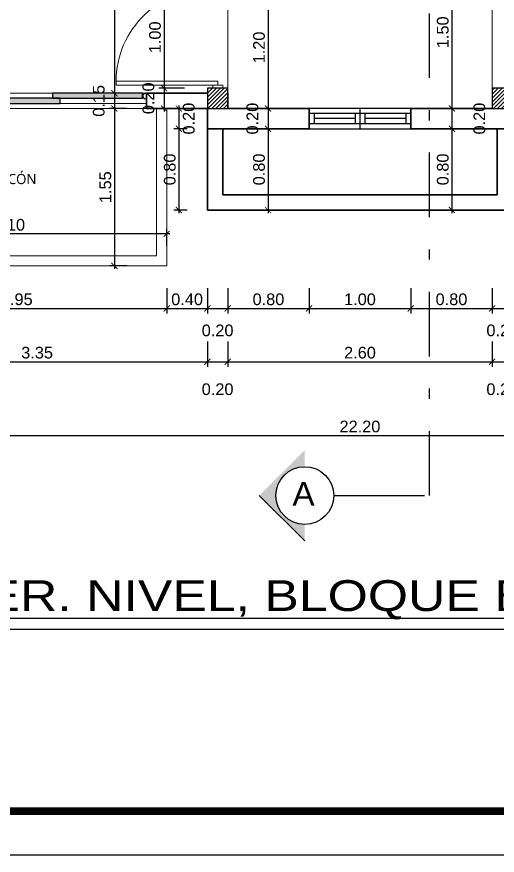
# Model space of a CAD drawing. Header units: feet. Extents: x -417 to 46, y -646 to -218.
# Drawn here: x -100.67 to -95.95, y -523.59 to -515.33 of the extents above; entities that cross this region are included whole.
import ezdxf

# ---------------------------------------------------------------- set-up
doc = ezdxf.new("R2010")
doc.units = ezdxf.units.FT
doc.header["$MEASUREMENT"] = 0
doc.linetypes.add('DASHDOT', pattern=[25.4, 12.7, -6.35, 0, -6.35])
for name, color, linetype, lineweight in [('A-WALL', 4, 'Continuous', 25), ('DIM-COTAS', 1, 'Continuous', 5), ('MB', 2, 'Continuous', 20), ('P-SANR-FIXT', 2, 'Continuous', 9), ('Piso', 8, 'Continuous', 9), ('puertas', 8, 'Continuous', 9), ('TXT', 2, 'Continuous', 9)]:
    doc.layers.add(name, color=color, linetype=linetype, lineweight=lineweight)
for name, color, linetype in [('AGUASNEGRAS', 4, 'Continuous'), ('columna', 9, 'Continuous'), ('DIM', 10, 'Continuous'), ('GRDUTIY', 5, 'Continuous'), ('MARCO', 7, 'Continuous'), ('PERT-VENT', 2, 'Continuous'), ('textos', 7, 'Continuous'), ('TEXXT', 8, 'Continuous')]:
    doc.layers.add(name, color=color, linetype=linetype)
doc.styles.add('ads', font='trebuc.ttf', dxfattribs={"height": 0.14})
doc.styles.add('DAMIAN', font='arial.ttf', dxfattribs={"height": 0.12})
doc.styles.get("Standard").update_dxf_attribs({"font": 'arial.ttf', "height": 0.115})
doc.dimstyles.new('KEILY', dxfattribs={"dimtxt": 0.115, "dimasz": 0.06, "dimexe": 0.05, "dimexo": 0.2, "dimgap": 0.03, "dimtad": 1, "dimzin": 1, "dimdsep": 46, "dimtxsty": 'Standard', "dimblk": 'ARCHTICK', "dimcen": 2.5, "dimdle": 0.03, "dimclrd": 256, "dimclre": 256, "dimclrt": 7, "dimadec": 0, "dimazin": 0, "dimtfac": 1, "dimtmove": 2, "dimatfit": 3, "dimfxl": 0.2, "dimfxlon": 1, "dimtolj": 1, "dimtzin": 1, "dimarcsym": 0})

# ---------------------------------------------------------------- blocks, each defined once
blk = doc.blocks.new('A$C4D292AF4')
at = {"layer": 'puertas'}
for points in [[(0.02999999999997272, 0.04999999999999716), (0.06999999999999318, 0.04999999999999716), (0.06999999999999318, 1.049999999999997), (0.02999999999997272, 1.049999999999997)], [(0, 0), (0.02999999999997272, 0), (0.02999999999997272, 0.1000000000000014), (0, 0.1000000000000014)], [(0.9700000000000273, 0), (1, 0), (1, 0.1000000000000014), (0.9700000000000273, 0.1000000000000014)]]:
    blk.add_lwpolyline(points, close=True, dxfattribs=at)
blk.add_arc((0.06772249555149301, 0.1465265747330164), 0.9034762958651779, 357.0481173132512, 89.85556728879193, dxfattribs=at)
blk = doc.blocks.new('A$C7C1C6447')
for points in [[(0.7854889075974825, 0.05000025044040513), (1.65009831578115, 0.05000025044029144), (1.650098315781179, 0.1000002504403028), (0.7854889075974825, 0.1000002504403597)], [(1.575098315781077, 0.1000002504403597), (2.462499914145525, 0.1000002504401891), (2.462499914145525, 0.1500002504402005), (1.57509831578119, 0.1500002504403142)], [(0.037500504819036, 2.504401095393405e-07), (0.8604889075975564, 2.504405074432725e-07), (0.8604889075975279, 0.05000025044046197), (0.037500504819036, 0.05000025044017775)]]:
    blk.add_hatch(color=256).paths.add_polyline_path(points)
at = {"layer": 'PERT-VENT', "extrusion": (-6.288880677460709e-16, -1.940366471243193e-15, -1)}
for points in [[(-0.7854889075974825, 0.05000025044040513), (-1.65009831578115, 0.05000025044029144), (-1.650098315781179, 0.1000002504403028), (-0.7854889075974825, 0.1000002504403597)], [(-1.575098315781077, 0.1000002504403597), (-2.462499914145525, 0.1000002504401891), (-2.462499914145525, 0.1500002504402005), (-1.57509831578119, 0.1500002504403142)], [(-0.037500504819036, 2.504401095393405e-07), (-0.8604889075975848, 2.504403937564348e-07), (-0.8604889075975564, 0.05000025044034828), (-0.037500504819036, 0.05000025044017775)]]:
    blk.add_lwpolyline(points, close=True, dxfattribs=at)
at = {"layer": 'Piso'}
for p, q in [((5.048189564149652e-07, 0.1500002504409963), (2.499999914145548, 0.1500002504402005)), ((5.048190132583841e-07, 2.504401095393405e-07), (2.499999914145604, 2.504409621906234e-07))]:
    blk.add_line(p, q, dxfattribs=at)
at = {"layer": 'Piso', "extrusion": (-6.288880677460709e-16, -1.940366471243193e-15, -1)}
for p, q in [((0.8229889075975052, 0.1000002504403597), (5.048190416800935e-07, 0.1000002504401891)), ((1.65009831578115, 0.05000025044029144), (2.499999914145576, 0.05000025044029144))]:
    blk.add_line(p, q, dxfattribs=at)
blk = doc.blocks.new('A$C74E0362C')
at = {"layer": 'PERT-VENT', "extrusion": (-2.367830459082805e-12, 8.947716500357897e-16, -1)}
for p, q in [((0.9999993595021692, 0.1999998435654788), (-6.404979728813487e-07, 0.1999998435653083)), ((0.4999993595021124, 0.1999998435653936), (0.4999993595023113, -1.564344245252869e-07)), ((0.9999993595022261, 0.1499998435654391), (-6.40497859194511e-07, 0.1499998435654106)), ((0.05383028571870341, 0.04999984356535947), (0.05383028571864656, 0.1499998435653822)), ((0.4533326928356587, 0.0999998435657119), (0.05383028571870341, 0.09999984356539926)), ((0.4533326928355734, 0.1499998435656096), (0.453332692835545, 0.04999984356550158)), ((0.5466660261688503, 0.149999843565638), (0.5466660261689356, 0.04999984356544473)), ((0.9533326928354313, 0.09999984356554137), (0.5466660261688787, 0.09999984356556979)), ((0.9533326928354882, 0.04999984356547316), (0.9533326928354313, 0.1499998435654675)), ((0.9999993595021408, 0.04999984356541631), (-6.40497859194511e-07, 0.04999984356553)), ((-6.40497859194511e-07, -1.564344245252869e-07), (0.999999359502084, -1.564346234772529e-07))]:
    blk.add_line(p, q, dxfattribs=at)
blk = doc.blocks.new('_ArchTick')
at = {"layer": 'DIM-COTAS', "color": 0, "const_width": 0.15}
blk.add_lwpolyline([(-0.5, -0.5), (0.5, 0.5)], dxfattribs=at)
blk = doc.blocks.new('*D2218')
at = {"layer": 'Defpoints', "color": 0, "transparency": 16777216}
for p in [(-102.1453635865804, -516.4350005263689), (-99.19536358658053, -517.7850005263704), (-99.19536358658053, -518.2027743579288)]:
    blk.add_point(p, dxfattribs=at)
at = {"layer": 'DIM', "lineweight": -2, "transparency": 16777216}
for p, q in [((-102.1453635865804, -518.0027743579287), (-102.1453635865804, -518.2527743579287)), ((-99.19536358658053, -518.0027743579287), (-99.19536358658053, -518.2527743579287)), ((-102.1753635865804, -518.2027743579288), (-99.16536358658053, -518.2027743579288))]:
    blk.add_line(p, q, dxfattribs=at)
at = {"layer": 'DIM', "lineweight": -2, "transparency": 16777216, "xscale": 0.06, "yscale": 0.06, "zscale": 0.06, "rotation": 180}
blk.add_blockref('_ArchTick', (-102.1453635865804, -518.2027743579288), dxfattribs=at)
at = {"layer": 'DIM', "lineweight": -2, "transparency": 16777216, "xscale": 0.06, "yscale": 0.06, "zscale": 0.06}
blk.add_blockref('_ArchTick', (-99.19536358658053, -518.2027743579288), dxfattribs=at)
at = {"layer": 'DIM', "color": 7, "transparency": 16777216, "insert": (-100.6703635865805, -518.1140584643408), "char_height": 0.115, "attachment_point": 5}
blk.add_mtext('\\A1;2.95', dxfattribs=at)
blk = doc.blocks.new('*D2219')
at = {"layer": 'Defpoints', "color": 0, "transparency": 16777216}
for p in [(-98.79536358658004, -516.4350005263715), (-99.19536358658053, -517.7850005263704), (-98.79536358658004, -518.2027743579288)]:
    blk.add_point(p, dxfattribs=at)
at = {"layer": 'DIM', "lineweight": -2, "transparency": 16777216}
for p, q in [((-99.19536358658053, -518.0027743579287), (-99.19536358658053, -518.2527743579287)), ((-98.79536358658004, -518.0027743579287), (-98.79536358658004, -518.2527743579287)), ((-99.22536358658053, -518.2027743579288), (-98.76536358658004, -518.2027743579288))]:
    blk.add_line(p, q, dxfattribs=at)
at = {"layer": 'DIM', "lineweight": -2, "transparency": 16777216, "xscale": 0.06, "yscale": 0.06, "zscale": 0.06, "rotation": 180}
blk.add_blockref('_ArchTick', (-99.19536358658053, -518.2027743579288), dxfattribs=at)
at = {"layer": 'DIM', "lineweight": -2, "transparency": 16777216, "xscale": 0.06, "yscale": 0.06, "zscale": 0.06}
blk.add_blockref('_ArchTick', (-98.79536358658004, -518.2027743579288), dxfattribs=at)
at = {"layer": 'DIM', "color": 7, "transparency": 16777216, "insert": (-98.99536358658028, -518.1140584643408), "char_height": 0.115, "attachment_point": 5}
blk.add_mtext('\\A1;0.40', dxfattribs=at)
blk = doc.blocks.new('*D2220')
at = {"layer": 'Defpoints', "color": 0, "transparency": 16777216}
for p in [(-98.59536358658008, -516.2350005263716), (-98.79536358658004, -516.4350005263715), (-98.59536358658008, -518.2027743579288)]:
    blk.add_point(p, dxfattribs=at)
at = {"layer": 'DIM', "lineweight": -2, "transparency": 16777216}
for p, q in [((-98.79536358658004, -518.0027743579287), (-98.79536358658004, -518.2527743579287)), ((-98.59536358658008, -518.0027743579287), (-98.59536358658008, -518.2527743579287)), ((-98.82536358658004, -518.2027743579288), (-98.56536358658008, -518.2027743579288))]:
    blk.add_line(p, q, dxfattribs=at)
at = {"layer": 'DIM', "lineweight": -2, "transparency": 16777216, "xscale": 0.06, "yscale": 0.06, "zscale": 0.06, "rotation": 180}
blk.add_blockref('_ArchTick', (-98.79536358658004, -518.2027743579288), dxfattribs=at)
at = {"layer": 'DIM', "lineweight": -2, "transparency": 16777216, "xscale": 0.06, "yscale": 0.06, "zscale": 0.06}
blk.add_blockref('_ArchTick', (-98.59536358658008, -518.2027743579288), dxfattribs=at)
at = {"layer": 'DIM', "color": 7, "transparency": 16777216, "insert": (-98.69536358658006, -518.4202281212735), "char_height": 0.115, "attachment_point": 5}
blk.add_mtext('\\A1;0.20', dxfattribs=at)
blk = doc.blocks.new('*D2221')
at = {"layer": 'Defpoints', "color": 0, "transparency": 16777216}
for p in [(-98.59536358658008, -516.2350005263716), (-97.7953635865797, -516.4350005263714), (-97.7953635865797, -518.2027743579288)]:
    blk.add_point(p, dxfattribs=at)
at = {"layer": 'DIM', "lineweight": -2, "transparency": 16777216}
for p, q in [((-98.59536358658008, -518.0027743579287), (-98.59536358658008, -518.2527743579287)), ((-97.7953635865797, -518.0027743579287), (-97.7953635865797, -518.2527743579287)), ((-98.62536358658008, -518.2027743579288), (-97.7653635865797, -518.2027743579288))]:
    blk.add_line(p, q, dxfattribs=at)
at = {"layer": 'DIM', "lineweight": -2, "transparency": 16777216, "xscale": 0.06, "yscale": 0.06, "zscale": 0.06, "rotation": 180}
blk.add_blockref('_ArchTick', (-98.59536358658008, -518.2027743579288), dxfattribs=at)
at = {"layer": 'DIM', "lineweight": -2, "transparency": 16777216, "xscale": 0.06, "yscale": 0.06, "zscale": 0.06}
blk.add_blockref('_ArchTick', (-97.7953635865797, -518.2027743579288), dxfattribs=at)
at = {"layer": 'DIM', "color": 7, "transparency": 16777216, "insert": (-98.19536358657989, -518.1140584643408), "char_height": 0.115, "attachment_point": 5}
blk.add_mtext('\\A1;0.80', dxfattribs=at)
blk = doc.blocks.new('*D2222')
at = {"layer": 'Defpoints', "color": 0, "transparency": 16777216}
for p in [(-97.7953635865797, -516.4350005263714), (-96.79536294608181, -516.4350005263716), (-96.79536294608181, -518.2027743579288)]:
    blk.add_point(p, dxfattribs=at)
at = {"layer": 'DIM', "lineweight": -2, "transparency": 16777216}
for p, q in [((-97.7953635865797, -518.0027743579287), (-97.7953635865797, -518.2527743579287)), ((-96.79536294608181, -518.0027743579287), (-96.79536294608181, -518.2527743579287)), ((-97.8253635865797, -518.2027743579288), (-96.76536294608181, -518.2027743579288))]:
    blk.add_line(p, q, dxfattribs=at)
at = {"layer": 'DIM', "lineweight": -2, "transparency": 16777216, "xscale": 0.06, "yscale": 0.06, "zscale": 0.06, "rotation": 180}
blk.add_blockref('_ArchTick', (-97.7953635865797, -518.2027743579288), dxfattribs=at)
at = {"layer": 'DIM', "lineweight": -2, "transparency": 16777216, "xscale": 0.06, "yscale": 0.06, "zscale": 0.06}
blk.add_blockref('_ArchTick', (-96.79536294608181, -518.2027743579288), dxfattribs=at)
at = {"layer": 'DIM', "color": 7, "transparency": 16777216, "insert": (-97.29536326633075, -518.1140584643408), "char_height": 0.115, "attachment_point": 5}
blk.add_mtext('\\A1;1.00', dxfattribs=at)
blk = doc.blocks.new('*D2223')
at = {"layer": 'Defpoints', "color": 0, "transparency": 16777216}
for p in [(-95.99536358657886, -516.2350005263716), (-96.79536294608181, -516.4350005263716), (-95.99536358657886, -518.2027743579288)]:
    blk.add_point(p, dxfattribs=at)
at = {"layer": 'DIM', "lineweight": -2, "transparency": 16777216}
for p, q in [((-96.79536294608181, -518.0027743579287), (-96.79536294608181, -518.2527743579287)), ((-95.99536358657886, -518.0027743579287), (-95.99536358657886, -518.2527743579287)), ((-96.82536294608181, -518.2027743579288), (-95.96536358657886, -518.2027743579288))]:
    blk.add_line(p, q, dxfattribs=at)
at = {"layer": 'DIM', "lineweight": -2, "transparency": 16777216, "xscale": 0.06, "yscale": 0.06, "zscale": 0.06, "rotation": 180}
blk.add_blockref('_ArchTick', (-96.79536294608181, -518.2027743579288), dxfattribs=at)
at = {"layer": 'DIM', "lineweight": -2, "transparency": 16777216, "xscale": 0.06, "yscale": 0.06, "zscale": 0.06}
blk.add_blockref('_ArchTick', (-95.99536358657886, -518.2027743579288), dxfattribs=at)
at = {"layer": 'DIM', "color": 7, "transparency": 16777216, "insert": (-96.39536326633034, -518.1140584643408), "char_height": 0.115, "attachment_point": 5}
blk.add_mtext('\\A1;0.80', dxfattribs=at)
blk = doc.blocks.new('*D2224')
at = {"layer": 'Defpoints', "color": 0, "transparency": 16777216}
for p in [(-95.99536358657886, -516.2350005263716), (-95.7953635865791, -516.4350005263715), (-95.7953635865791, -518.2027743579288)]:
    blk.add_point(p, dxfattribs=at)
at = {"layer": 'DIM', "lineweight": -2, "transparency": 16777216}
for p, q in [((-95.99536358657886, -518.0027743579287), (-95.99536358657886, -518.2527743579287)), ((-95.7953635865791, -518.0027743579287), (-95.7953635865791, -518.2527743579287)), ((-96.02536358657886, -518.2027743579288), (-95.7653635865791, -518.2027743579288))]:
    blk.add_line(p, q, dxfattribs=at)
at = {"layer": 'DIM', "lineweight": -2, "transparency": 16777216, "xscale": 0.06, "yscale": 0.06, "zscale": 0.06, "rotation": 180}
blk.add_blockref('_ArchTick', (-95.99536358657886, -518.2027743579288), dxfattribs=at)
at = {"layer": 'DIM', "lineweight": -2, "transparency": 16777216, "xscale": 0.06, "yscale": 0.06, "zscale": 0.06}
blk.add_blockref('_ArchTick', (-95.7953635865791, -518.2027743579288), dxfattribs=at)
at = {"layer": 'DIM', "color": 7, "transparency": 16777216, "insert": (-95.89536358657898, -518.4202281212735), "char_height": 0.115, "attachment_point": 5}
blk.add_mtext('\\A1;0.20', dxfattribs=at)
blk = doc.blocks.new('*D2230')
at = {"layer": 'Defpoints', "color": 0, "transparency": 16777216}
for p in [(-102.1453635865804, -518.2527743579287), (-98.79536358658004, -518.2527743579287), (-98.79536358658004, -518.7278446446787)]:
    blk.add_point(p, dxfattribs=at)
at = {"layer": 'DIM', "lineweight": -2, "transparency": 16777216}
for p, q in [((-102.1453635865804, -518.5278446446787), (-102.1453635865804, -518.7778446446787)), ((-98.79536358658004, -518.5278446446787), (-98.79536358658004, -518.7778446446787)), ((-102.1753635865804, -518.7278446446787), (-98.76536358658004, -518.7278446446787))]:
    blk.add_line(p, q, dxfattribs=at)
at = {"layer": 'DIM', "lineweight": -2, "transparency": 16777216, "xscale": 0.06, "yscale": 0.06, "zscale": 0.06, "rotation": 180}
blk.add_blockref('_ArchTick', (-102.1453635865804, -518.7278446446787), dxfattribs=at)
at = {"layer": 'DIM', "lineweight": -2, "transparency": 16777216, "xscale": 0.06, "yscale": 0.06, "zscale": 0.06}
blk.add_blockref('_ArchTick', (-98.79536358658004, -518.7278446446787), dxfattribs=at)
at = {"layer": 'DIM', "color": 7, "transparency": 16777216, "insert": (-100.4703635865802, -518.6390895287169), "char_height": 0.115, "attachment_point": 5}
blk.add_mtext('\\A1;3.35', dxfattribs=at)
blk = doc.blocks.new('*D2231')
at = {"layer": 'Defpoints', "color": 0, "transparency": 16777216}
for p in [(-98.79536358658004, -518.2527743579287), (-98.59536358658008, -518.2527743579287), (-98.59536358658008, -518.7278446446787)]:
    blk.add_point(p, dxfattribs=at)
at = {"layer": 'DIM', "lineweight": -2, "transparency": 16777216}
for p, q in [((-98.79536358658004, -518.5278446446787), (-98.79536358658004, -518.7778446446787)), ((-98.59536358658008, -518.5278446446787), (-98.59536358658008, -518.7778446446787)), ((-98.82536358658004, -518.7278446446787), (-98.56536358658008, -518.7278446446787))]:
    blk.add_line(p, q, dxfattribs=at)
at = {"layer": 'DIM', "lineweight": -2, "transparency": 16777216, "xscale": 0.06, "yscale": 0.06, "zscale": 0.06, "rotation": 180}
blk.add_blockref('_ArchTick', (-98.79536358658004, -518.7278446446787), dxfattribs=at)
at = {"layer": 'DIM', "lineweight": -2, "transparency": 16777216, "xscale": 0.06, "yscale": 0.06, "zscale": 0.06}
blk.add_blockref('_ArchTick', (-98.59536358658008, -518.7278446446787), dxfattribs=at)
at = {"layer": 'DIM', "color": 7, "transparency": 16777216, "insert": (-98.69536358658006, -518.9989923254427), "char_height": 0.115, "attachment_point": 5}
blk.add_mtext('\\A1;0.20', dxfattribs=at)
blk = doc.blocks.new('*D2232')
at = {"layer": 'Defpoints', "color": 0, "transparency": 16777216}
for p in [(-98.59536358658008, -518.2527743579287), (-95.99536358657886, -518.2527743579287), (-95.99536358657886, -518.7278446446787)]:
    blk.add_point(p, dxfattribs=at)
at = {"layer": 'DIM', "lineweight": -2, "transparency": 16777216}
for p, q in [((-98.59536358658008, -518.5278446446787), (-98.59536358658008, -518.7778446446787)), ((-95.99536358657886, -518.5278446446787), (-95.99536358657886, -518.7778446446787)), ((-98.62536358658008, -518.7278446446787), (-95.96536358657886, -518.7278446446787))]:
    blk.add_line(p, q, dxfattribs=at)
at = {"layer": 'DIM', "lineweight": -2, "transparency": 16777216, "xscale": 0.06, "yscale": 0.06, "zscale": 0.06, "rotation": 180}
blk.add_blockref('_ArchTick', (-98.59536358658008, -518.7278446446787), dxfattribs=at)
at = {"layer": 'DIM', "lineweight": -2, "transparency": 16777216, "xscale": 0.06, "yscale": 0.06, "zscale": 0.06}
blk.add_blockref('_ArchTick', (-95.99536358657886, -518.7278446446787), dxfattribs=at)
at = {"layer": 'DIM', "color": 7, "transparency": 16777216, "insert": (-97.29536358657947, -518.6391287510908), "char_height": 0.115, "attachment_point": 5}
blk.add_mtext('\\A1;2.60', dxfattribs=at)
blk = doc.blocks.new('*D2233')
at = {"layer": 'Defpoints', "color": 0, "transparency": 16777216}
for p in [(-95.99536358657886, -518.2527743579287), (-95.7953635865791, -518.2527743579287), (-95.7953635865791, -518.7278446446787)]:
    blk.add_point(p, dxfattribs=at)
at = {"layer": 'DIM', "lineweight": -2, "transparency": 16777216}
for p, q in [((-95.99536358657886, -518.5278446446787), (-95.99536358657886, -518.7778446446787)), ((-95.7953635865791, -518.5278446446787), (-95.7953635865791, -518.7778446446787)), ((-96.02536358657886, -518.7278446446787), (-95.7653635865791, -518.7278446446787))]:
    blk.add_line(p, q, dxfattribs=at)
at = {"layer": 'DIM', "lineweight": -2, "transparency": 16777216, "xscale": 0.06, "yscale": 0.06, "zscale": 0.06, "rotation": 180}
blk.add_blockref('_ArchTick', (-95.99536358657886, -518.7278446446787), dxfattribs=at)
at = {"layer": 'DIM', "lineweight": -2, "transparency": 16777216, "xscale": 0.06, "yscale": 0.06, "zscale": 0.06}
blk.add_blockref('_ArchTick', (-95.7953635865791, -518.7278446446787), dxfattribs=at)
at = {"layer": 'DIM', "color": 7, "transparency": 16777216, "insert": (-95.89536358657898, -518.9989923254427), "char_height": 0.115, "attachment_point": 5}
blk.add_mtext('\\A1;0.20', dxfattribs=at)
blk = doc.blocks.new('*D2252')
at = {"layer": 'Defpoints', "color": 0, "transparency": 16777216}
for p in [(-108.3953635865792, -518.2527743579287), (-86.19536358657975, -518.2527743579287), (-86.19536358657975, -519.4547458726536)]:
    blk.add_point(p, dxfattribs=at)
at = {"layer": 'DIM', "lineweight": -2, "transparency": 16777216}
for p, q in [((-108.3953635865792, -519.2547458726535), (-108.3953635865792, -519.5047458726535)), ((-86.19536358657975, -519.2547458726535), (-86.19536358657975, -519.5047458726535)), ((-108.4253635865792, -519.4547458726536), (-86.16536358657974, -519.4547458726536))]:
    blk.add_line(p, q, dxfattribs=at)
at = {"layer": 'DIM', "lineweight": -2, "transparency": 16777216, "xscale": 0.06, "yscale": 0.06, "zscale": 0.06, "rotation": 180}
blk.add_blockref('_ArchTick', (-108.3953635865792, -519.4547458726536), dxfattribs=at)
at = {"layer": 'DIM', "lineweight": -2, "transparency": 16777216, "xscale": 0.06, "yscale": 0.06, "zscale": 0.06}
blk.add_blockref('_ArchTick', (-86.19536358657975, -519.4547458726536), dxfattribs=at)
at = {"layer": 'DIM', "color": 7, "transparency": 16777216, "insert": (-97.29536358657947, -519.3660299790656), "char_height": 0.115, "attachment_point": 5}
blk.add_mtext('\\A1;22.20', dxfattribs=at)
blk = doc.blocks.new('*D2291')
at = {"layer": 'Defpoints', "color": 0, "transparency": 16777216}
for p in [(-100.5953635865799, -509.7350005263697), (-99.70995004597648, -516.0850005263704), (-99.39536358658017, -516.0850005263704)]:
    blk.add_point(p, dxfattribs=at)
at = {"layer": 'DIM', "lineweight": -2, "transparency": 16777216}
for p, q in [((-99.90995004597649, -509.7350005263697), (-99.65995004597649, -509.7350005263697)), ((-99.70995004597648, -509.7050005263698), (-99.70995004597648, -516.1150005263704)), ((-99.59536358658018, -516.0850005263704), (-99.75995004597648, -516.0850005263704))]:
    blk.add_line(p, q, dxfattribs=at)
at = {"layer": 'DIM', "lineweight": -2, "transparency": 16777216, "xscale": 0.06, "yscale": 0.06, "zscale": 0.06}
for p, rotation in [((-99.70995004597648, -509.7350005263697), 90), ((-99.70995004597648, -516.0850005263704), 270)]:
    blk.add_blockref('_ArchTick', p, dxfattribs=dict(at, rotation=rotation))
at = {"layer": 'DIM', "color": 7, "transparency": 16777216, "insert": (-99.7987051619382, -512.9100005263701), "char_height": 0.115, "attachment_point": 5, "rotation": 90}
blk.add_mtext('\\A1;6.35', dxfattribs=at)
blk = doc.blocks.new('*D2292')
at = {"layer": 'Defpoints', "color": 0, "transparency": 16777216}
for p in [(-99.39536358658017, -516.0850005263704), (-99.70995004597648, -516.2350005263684), (-99.3953635865802, -516.2350005263684)]:
    blk.add_point(p, dxfattribs=at)
at = {"layer": 'DIM', "lineweight": -2, "transparency": 16777216}
for p, q in [((-99.59536358658018, -516.0850005263704), (-99.75995004597648, -516.0850005263704)), ((-99.70995004597648, -516.0550005263705), (-99.70995004597648, -516.2650005263683)), ((-99.5953635865802, -516.2350005263684), (-99.75995004597648, -516.2350005263684))]:
    blk.add_line(p, q, dxfattribs=at)
at = {"layer": 'DIM', "lineweight": -2, "transparency": 16777216, "xscale": 0.06, "yscale": 0.06, "zscale": 0.06}
for p, rotation in [((-99.70995004597648, -516.0850005263704), 90), ((-99.70995004597648, -516.2350005263684), 270)]:
    blk.add_blockref('_ArchTick', p, dxfattribs=dict(at, rotation=rotation))
at = {"layer": 'DIM', "color": 7, "transparency": 16777216, "insert": (-99.8636659395644, -516.1600005263695), "char_height": 0.115, "attachment_point": 5, "rotation": 90}
blk.add_mtext('\\A1;0.15', dxfattribs=at)
blk = doc.blocks.new('*D2293')
at = {"layer": 'Defpoints', "color": 0, "transparency": 16777216}
for p in [(-99.3953635865802, -516.2350005263684), (-99.70995004597648, -517.7850005263704), (-99.38705241624507, -517.7850005263704)]:
    blk.add_point(p, dxfattribs=at)
at = {"layer": 'DIM', "lineweight": -2, "transparency": 16777216}
for p, q in [((-99.5953635865802, -516.2350005263684), (-99.75995004597648, -516.2350005263684)), ((-99.70995004597648, -516.2050005263684), (-99.70995004597648, -517.8150005263703)), ((-99.58705241624507, -517.7850005263704), (-99.75995004597648, -517.7850005263704))]:
    blk.add_line(p, q, dxfattribs=at)
at = {"layer": 'DIM', "lineweight": -2, "transparency": 16777216, "xscale": 0.06, "yscale": 0.06, "zscale": 0.06}
for p, rotation in [((-99.70995004597648, -516.2350005263684), 90), ((-99.70995004597648, -517.7850005263704), 270)]:
    blk.add_blockref('_ArchTick', p, dxfattribs=dict(at, rotation=rotation))
at = {"layer": 'DIM', "color": 7, "transparency": 16777216, "insert": (-99.79866593956439, -517.0100005263694), "char_height": 0.115, "attachment_point": 5, "rotation": 90}
blk.add_mtext('\\A1;1.55', dxfattribs=at)
blk = doc.blocks.new('*D2298')
at = {"layer": 'Defpoints', "color": 0, "transparency": 16777216}
for p in [(-98.79536358658027, -515.0350005263715), (-99.22191440411551, -516.0350005263684), (-98.79536358658028, -516.0350005263684)]:
    blk.add_point(p, dxfattribs=at)
at = {"layer": 'DIM', "lineweight": -2, "transparency": 16777216}
for p, q in [((-99.0219144041155, -515.0350005263715), (-99.2719144041155, -515.0350005263715)), ((-99.22191440411551, -515.0050005263715), (-99.22191440411551, -516.0650005263684)), ((-99.0219144041155, -516.0350005263684), (-99.2719144041155, -516.0350005263684))]:
    blk.add_line(p, q, dxfattribs=at)
at = {"layer": 'DIM', "lineweight": -2, "transparency": 16777216, "xscale": 0.06, "yscale": 0.06, "zscale": 0.06}
for p, rotation in [((-99.22191440411551, -515.0350005263715), 90), ((-99.22191440411551, -516.0350005263684), 270)]:
    blk.add_blockref('_ArchTick', p, dxfattribs=dict(at, rotation=rotation))
at = {"layer": 'DIM', "color": 7, "transparency": 16777216, "insert": (-99.31063029770341, -515.5350005263699), "char_height": 0.115, "attachment_point": 5, "rotation": 90}
blk.add_mtext('\\A1;1.00', dxfattribs=at)
blk = doc.blocks.new('*D2299')
at = {"layer": 'Defpoints', "color": 0, "transparency": 16777216}
for p in [(-98.79536358658028, -516.0350005263684), (-99.22191440411551, -516.2350005263679), (-98.79536358658007, -516.2350005263679)]:
    blk.add_point(p, dxfattribs=at)
at = {"layer": 'DIM', "lineweight": -2, "transparency": 16777216}
for p, q in [((-99.22191440411551, -516.0050005263685), (-99.22191440411551, -516.2650005263679)), ((-99.0219144041155, -516.0350005263684), (-99.2719144041155, -516.0350005263684)), ((-99.0219144041155, -516.2350005263679), (-99.2719144041155, -516.2350005263679))]:
    blk.add_line(p, q, dxfattribs=at)
at = {"layer": 'DIM', "lineweight": -2, "transparency": 16777216, "xscale": 0.06, "yscale": 0.06, "zscale": 0.06}
for p, rotation in [((-99.22191440411551, -516.0350005263684), 90), ((-99.22191440411551, -516.2350005263679), 270)]:
    blk.add_blockref('_ArchTick', p, dxfattribs=dict(at, rotation=rotation))
at = {"layer": 'DIM', "color": 7, "transparency": 16777216, "insert": (-99.37563029770342, -516.1350005263682), "char_height": 0.115, "attachment_point": 5, "rotation": 90}
blk.add_mtext('\\A1;0.20', dxfattribs=at)
blk = doc.blocks.new('*D2300')
at = {"layer": 'Defpoints', "color": 0, "transparency": 16777216}
for p in [(-98.79536358658007, -516.2350005263679), (-99.0768853910929, -516.4350005263715), (-98.79536358658004, -516.4350005263715)]:
    blk.add_point(p, dxfattribs=at)
at = {"layer": 'DIM', "lineweight": -2, "transparency": 16777216}
for p, q in [((-98.99536358658007, -516.2350005263679), (-99.1268853910929, -516.2350005263679)), ((-99.0768853910929, -516.2050005263679), (-99.0768853910929, -516.4650005263715)), ((-98.99536358658004, -516.4350005263715), (-99.1268853910929, -516.4350005263715))]:
    blk.add_line(p, q, dxfattribs=at)
at = {"layer": 'DIM', "lineweight": -2, "transparency": 16777216, "xscale": 0.06, "yscale": 0.06, "zscale": 0.06}
for p, rotation in [((-99.0768853910929, -516.2350005263679), 90), ((-99.0768853910929, -516.4350005263715), 270)]:
    blk.add_blockref('_ArchTick', p, dxfattribs=dict(at, rotation=rotation))
at = {"layer": 'DIM', "color": 7, "transparency": 16777216, "insert": (-98.97892355582621, -516.3350005263696), "char_height": 0.115, "attachment_point": 5, "rotation": 90}
blk.add_mtext('\\A1;0.20', dxfattribs=at)
blk = doc.blocks.new('*D2301')
at = {"layer": 'Defpoints', "color": 0, "transparency": 16777216}
for p in [(-98.79536358658004, -516.4350005263715), (-99.0768853910929, -517.2350005263716), (-98.79536358657992, -517.2350005263716)]:
    blk.add_point(p, dxfattribs=at)
at = {"layer": 'DIM', "lineweight": -2, "transparency": 16777216}
for p, q in [((-98.99536358658004, -516.4350005263715), (-99.1268853910929, -516.4350005263715)), ((-99.0768853910929, -516.4050005263715), (-99.0768853910929, -517.2650005263715)), ((-98.99536358657993, -517.2350005263716), (-99.1268853910929, -517.2350005263716))]:
    blk.add_line(p, q, dxfattribs=at)
at = {"layer": 'DIM', "lineweight": -2, "transparency": 16777216, "xscale": 0.06, "yscale": 0.06, "zscale": 0.06}
for p, rotation in [((-99.0768853910929, -516.4350005263715), 90), ((-99.0768853910929, -517.2350005263716), 270)]:
    blk.add_blockref('_ArchTick', p, dxfattribs=dict(at, rotation=rotation))
at = {"layer": 'DIM', "color": 7, "transparency": 16777216, "insert": (-99.1656012846808, -516.8350005263715), "char_height": 0.115, "attachment_point": 5, "rotation": 90}
blk.add_mtext('\\A1;0.80', dxfattribs=at)
blk = doc.blocks.new('*D2309')
at = {"layer": 'Defpoints', "color": 0, "transparency": 16777216}
for p in [(-98.59536358658022, -515.0350005263714), (-98.19900056111578, -516.2350005263716), (-97.91543200257024, -516.2350005263716)]:
    blk.add_point(p, dxfattribs=at)
at = {"layer": 'DIM', "lineweight": -2, "transparency": 16777216}
for p, q in [((-98.39536358658022, -515.0350005263714), (-98.14900056111578, -515.0350005263714)), ((-98.19900056111578, -515.0050005263714), (-98.19900056111578, -516.2650005263715)), ((-98.11543200257024, -516.2350005263716), (-98.24900056111578, -516.2350005263716))]:
    blk.add_line(p, q, dxfattribs=at)
at = {"layer": 'DIM', "lineweight": -2, "transparency": 16777216, "xscale": 0.06, "yscale": 0.06, "zscale": 0.06}
for p, rotation in [((-98.19900056111578, -515.0350005263714), 90), ((-98.19900056111578, -516.2350005263716), 270)]:
    blk.add_blockref('_ArchTick', p, dxfattribs=dict(at, rotation=rotation))
at = {"layer": 'DIM', "color": 7, "transparency": 16777216, "insert": (-98.28771645470368, -515.6350005263714), "char_height": 0.115, "attachment_point": 5, "rotation": 90}
blk.add_mtext('\\A1;1.20', dxfattribs=at)
blk = doc.blocks.new('*D2310')
at = {"layer": 'Defpoints', "color": 0, "transparency": 16777216}
for p in [(-97.91543200257024, -516.2350005263716), (-98.19900056111578, -516.4350005263714), (-97.79536294608178, -516.4350005263714)]:
    blk.add_point(p, dxfattribs=at)
at = {"layer": 'DIM', "lineweight": -2, "transparency": 16777216}
for p, q in [((-98.11543200257024, -516.2350005263716), (-98.24900056111578, -516.2350005263716)), ((-98.19900056111578, -516.2050005263716), (-98.19900056111578, -516.4650005263713)), ((-97.99900056111578, -516.4350005263714), (-98.24900056111578, -516.4350005263714))]:
    blk.add_line(p, q, dxfattribs=at)
at = {"layer": 'DIM', "lineweight": -2, "transparency": 16777216, "xscale": 0.06, "yscale": 0.06, "zscale": 0.06}
for p, rotation in [((-98.19900056111578, -516.2350005263716), 90), ((-98.19900056111578, -516.4350005263714), 270)]:
    blk.add_blockref('_ArchTick', p, dxfattribs=dict(at, rotation=rotation))
at = {"layer": 'DIM', "color": 7, "transparency": 16777216, "insert": (-98.3527164547037, -516.3350005263715), "char_height": 0.115, "attachment_point": 5, "rotation": 90}
blk.add_mtext('\\A1;0.20', dxfattribs=at)
blk = doc.blocks.new('*D2311')
at = {"layer": 'Defpoints', "color": 0, "transparency": 16777216}
for p in [(-97.79536294608178, -516.4350005263714), (-98.19900056111578, -517.2350005263716), (-97.86817737866454, -517.2350005263716)]:
    blk.add_point(p, dxfattribs=at)
at = {"layer": 'DIM', "lineweight": -2, "transparency": 16777216}
for p, q in [((-97.99900056111578, -516.4350005263714), (-98.24900056111578, -516.4350005263714)), ((-98.19900056111578, -516.4050005263714), (-98.19900056111578, -517.2650005263715)), ((-98.06817737866454, -517.2350005263716), (-98.24900056111578, -517.2350005263716))]:
    blk.add_line(p, q, dxfattribs=at)
at = {"layer": 'DIM', "lineweight": -2, "transparency": 16777216, "xscale": 0.06, "yscale": 0.06, "zscale": 0.06}
for p, rotation in [((-98.19900056111578, -516.4350005263714), 90), ((-98.19900056111578, -517.2350005263716), 270)]:
    blk.add_blockref('_ArchTick', p, dxfattribs=dict(at, rotation=rotation))
at = {"layer": 'DIM', "color": 7, "transparency": 16777216, "insert": (-98.28771645470368, -516.8350005263715), "char_height": 0.115, "attachment_point": 5, "rotation": 90}
blk.add_mtext('\\A1;0.80', dxfattribs=at)
blk = doc.blocks.new('*D2428')
at = {"layer": 'Defpoints', "color": 0, "transparency": 16777216}
for p in [(-96.70679887160438, -514.7350005263716), (-96.6752951705898, -516.2350005263716), (-96.39172661204427, -516.2350005263716)]:
    blk.add_point(p, dxfattribs=at)
at = {"layer": 'DIM', "lineweight": -2, "transparency": 16777216}
for p, q in [((-96.39172661204427, -514.7050005263716), (-96.39172661204427, -516.2650005263715)), ((-96.50679887160437, -514.7350005263716), (-96.34172661204427, -514.7350005263716)), ((-96.4752951705898, -516.2350005263716), (-96.34172661204427, -516.2350005263716))]:
    blk.add_line(p, q, dxfattribs=at)
at = {"layer": 'DIM', "lineweight": -2, "transparency": 16777216, "xscale": 0.06, "yscale": 0.06, "zscale": 0.06}
for p, rotation in [((-96.39172661204427, -514.7350005263716), 90), ((-96.39172661204427, -516.2350005263716), 270)]:
    blk.add_blockref('_ArchTick', p, dxfattribs=dict(at, rotation=rotation))
at = {"layer": 'DIM', "color": 7, "transparency": 16777216, "insert": (-96.48044250563217, -515.4850005263716), "char_height": 0.115, "attachment_point": 5, "rotation": 90}
blk.add_mtext('\\A1;1.50', dxfattribs=at)
blk = doc.blocks.new('*D2429')
at = {"layer": 'Defpoints', "color": 0, "transparency": 16777216}
for p in [(-96.6752951705898, -516.2350005263716), (-96.79536422707827, -516.4350005263714), (-96.39172661204427, -516.4350005263714)]:
    blk.add_point(p, dxfattribs=at)
at = {"layer": 'DIM', "lineweight": -2, "transparency": 16777216}
for p, q in [((-96.4752951705898, -516.2350005263716), (-96.34172661204427, -516.2350005263716)), ((-96.39172661204427, -516.2050005263716), (-96.39172661204427, -516.4650005263713)), ((-96.59172661204427, -516.4350005263714), (-96.34172661204427, -516.4350005263714))]:
    blk.add_line(p, q, dxfattribs=at)
at = {"layer": 'DIM', "lineweight": -2, "transparency": 16777216, "xscale": 0.06, "yscale": 0.06, "zscale": 0.06}
for p, rotation in [((-96.39172661204427, -516.2350005263716), 90), ((-96.39172661204427, -516.4350005263714), 270)]:
    blk.add_blockref('_ArchTick', p, dxfattribs=dict(at, rotation=rotation))
at = {"layer": 'DIM', "color": 7, "transparency": 16777216, "insert": (-96.12057893128019, -516.3350005263715), "char_height": 0.115, "attachment_point": 5, "rotation": 90}
blk.add_mtext('\\A1;0.20', dxfattribs=at)
blk = doc.blocks.new('*D2430')
at = {"layer": 'Defpoints', "color": 0, "transparency": 16777216}
for p in [(-96.79536422707827, -516.4350005263714), (-96.7225497944955, -517.2350005263716), (-96.39172661204427, -517.2350005263716)]:
    blk.add_point(p, dxfattribs=at)
at = {"layer": 'DIM', "lineweight": -2, "transparency": 16777216}
for p, q in [((-96.59172661204427, -516.4350005263714), (-96.34172661204427, -516.4350005263714)), ((-96.39172661204427, -516.4050005263714), (-96.39172661204427, -517.2650005263715)), ((-96.5225497944955, -517.2350005263716), (-96.34172661204427, -517.2350005263716))]:
    blk.add_line(p, q, dxfattribs=at)
at = {"layer": 'DIM', "lineweight": -2, "transparency": 16777216, "xscale": 0.06, "yscale": 0.06, "zscale": 0.06}
for p, rotation in [((-96.39172661204427, -516.4350005263714), 90), ((-96.39172661204427, -517.2350005263716), 270)]:
    blk.add_blockref('_ArchTick', p, dxfattribs=dict(at, rotation=rotation))
at = {"layer": 'DIM', "color": 7, "transparency": 16777216, "insert": (-96.48044250563217, -516.8350005263715), "char_height": 0.115, "attachment_point": 5, "rotation": 90}
blk.add_mtext('\\A1;0.80', dxfattribs=at)
blk = doc.blocks.new('A$C012446DC')
at = {"layer": 'Piso'}
h = blk.add_hatch(dxfattribs=at)
h.set_pattern_fill('ANSI31', color=256, scale=0.008571428573519295, angle=180)
h.set_pattern_definition([(225, (206536.0643219097, 1154820.960067714), (0.01924340597841342, -0.01924340597841342), [])])
h.paths.add_polyline_path([(6.844697054475546e-06, 8.124141004373087e-07), (0.2000068446968726, 8.124141004373087e-07), (0.2000068446968726, 0.2000008124142596), (6.844697054475546e-06, 0.2000008124142596)])
at = {"layer": 'columna'}
blk.add_lwpolyline([(0.2000068446968726, 0.2000008124143733), (6.844697054475546e-06, 0.2000008124143733), (6.844697054475546e-06, 8.124143278109841e-07), (0.2000068446968726, 8.124143278109841e-07)], close=True, dxfattribs=at)
blk = doc.blocks.new('A$C791B5281')
for p in [(3.499993452494209, -1.408433945471188e-06, 1.238666910418309), (6.299993452495471, -1.408436105521105e-06, 1.238666910412155)]:
    blk.add_blockref('A$C012446DC', p)
blk = doc.blocks.new('*D3320')
at = {"layer": 'Defpoints', "color": 0, "transparency": 16777216}
for p in [(-102.2953635865805, -517.4694988693545), (-102.2953635865805, -517.7850005263701), (-99.19536358658053, -517.7850005263704)]:
    blk.add_point(p, dxfattribs=at)
at = {"layer": 'DIM', "lineweight": -2, "transparency": 16777216}
for p, q in [((-102.2953635865805, -517.5850005263701), (-102.2953635865805, -517.4194988693546)), ((-99.19536358658053, -517.5850005263703), (-99.19536358658053, -517.4194988693546)), ((-99.16536358658053, -517.4694988693545), (-102.3253635865805, -517.4694988693545))]:
    blk.add_line(p, q, dxfattribs=at)
at = {"layer": 'DIM', "lineweight": -2, "transparency": 16777216, "xscale": 0.06, "yscale": 0.06, "zscale": 0.06, "rotation": 180}
blk.add_blockref('_ArchTick', (-102.2953635865805, -517.4694988693545), dxfattribs=at)
at = {"layer": 'DIM', "lineweight": -2, "transparency": 16777216, "xscale": 0.06, "yscale": 0.06, "zscale": 0.06}
blk.add_blockref('_ArchTick', (-99.19536358658053, -517.4694988693545), dxfattribs=at)
at = {"layer": 'DIM', "color": 7, "transparency": 16777216, "insert": (-100.7453635865805, -517.3807437533927), "char_height": 0.115, "attachment_point": 5}
blk.add_mtext('\\A1;3.10', dxfattribs=at)

msp = doc.modelspace()

# ---------------------------------------------------------------- hatches: boundary and pattern name
at = {"layer": 'GRDUTIY'}
h = msp.add_hatch(color=256, dxfattribs=at)
edge = h.paths.add_edge_path()
edge.add_line((-97.83768702003476, -519.7608464986714), (-97.83768702003476, -519.5979292588398))
edge.add_line((-97.83768702003476, -519.5979292588398), (-98.28525537772771, -520.0448179966569))
edge.add_line((-98.28525537772771, -520.0448179966569), (-97.83768702003476, -520.491706734474))
edge.add_line((-97.83768702003476, -520.491706734474), (-97.83768702003476, -520.3287894946424))
edge.add_ellipse((-97.83768702003476, -520.0448179966569), major_axis=(-0.2007981718885527, -0.2007981718885526), ratio=0.999999999999962, start_angle=225.0000000000011, end_angle=405.0000000000011, ccw=False)

# ---------------------------------------------------------------- linework, layer by layer
at = {"layer": 'A-WALL', "lineweight": 35, "extrusion": (-2.367830459082805e-12, 8.947716500357897e-16, -1)}
for p, q in [((-98.79536358658028, -516.0850005263707), (-99.39536358658017, -516.0850005263704)), ((-99.3953635865802, -516.0850008671002), (-99.3953635865802, -516.2350008671004)), ((-98.59536358658008, -516.2350005263716), (-98.59536358658008, -516.0850005263707)), ((-99.3953635865802, -516.2350005263684), (-98.79536358658007, -516.2350005263679)), ((-98.79536358658004, -516.4350005263715), (-98.79536358658007, -516.2350005263679)), ((-97.79536294608178, -516.2350003699369), (-97.79536294608178, -516.4350003699369)), ((-96.79536294608175, -516.2350003699371), (-96.79536294608181, -516.4350003699369))]:
    msp.add_line(p, q, dxfattribs=at)
at = {"layer": 'A-WALL', "lineweight": 35}
for p, q in [((-98.59536358658008, -516.2350005263716), (-97.79536294608181, -516.2350005263716)), ((-96.79536294608172, -516.2350005263716), (-95.99536358657886, -516.2350005263716)), ((-98.79536358658004, -516.4350005263715), (-97.7953635865797, -516.4350005263714)), ((-95.79536358657901, -516.4350005263715), (-96.79536358657936, -516.4350005263714))]:
    msp.add_line(p, q, dxfattribs=at)
at = {"layer": 'AGUASNEGRAS', "extrusion": (-2.367830459082805e-12, 8.947716500357897e-16, -1)}
msp.add_line((-99.39536358658017, -516.0850005263704), (-99.39536358658012, -516.2350008671003), dxfattribs=at)
at = {"layer": 'GRDUTIY', "color": 8, "linetype": 'DASHDOT', "ltscale": 0.05}
msp.add_line((-96.61056987068372, -520.0448179966569), (-96.61056987067712, -503.6651778468582), dxfattribs=at)
at = {"layer": 'GRDUTIY'}
msp.add_line((-98.28525537772771, -520.0447949378266), (-97.83768702003476, -520.4916836756437), dxfattribs=at)
at = {"layer": 'GRDUTIY', "color": 8, "linetype": 'DASHDOT'}
for p, q in [((-97.55371552204565, -520.0448179966569), (-96.66056987068009, -520.0448179966569)), ((-97.55371552204929, -520.0448179966569), (-96.66056987068373, -520.0448179966569))]:
    msp.add_line(p, q, dxfattribs=at)
at = {"layer": 'GRDUTIY', "color": 3}
for centre in [(-97.83768702003113, -520.0448179966569), (-97.83768702003476, -520.0448179966569)]:
    msp.add_circle(centre, 0.2839714979845127, dxfattribs=at)
at = {"layer": 'MARCO'}
msp.add_lwpolyline([(-112.2525786124741, -481.5851084535664), (-47.75257861247405, -481.5851084535664), (-47.75257861247405, -523.5851084535664), (-112.2525786124741, -523.5851084535664)], close=True, dxfattribs=at)
at = {"layer": 'MARCO', "const_width": 0.07500000000000001}
msp.add_lwpolyline([(-54.92504918278837, -482.0191402600827), (-111.8185468059578, -482.0191402600827), (-111.8185468059578, -523.1510766470501), (-54.92504918278837, -523.1510766470501)], close=True, dxfattribs=at)
at = {"layer": 'MB', "lineweight": 35, "extrusion": (-2.367830459082805e-12, 8.947716500357897e-16, -1)}
for p, q in [((-98.79536358657992, -517.2350005263716), (-98.79536358658004, -516.4350005263715)), ((-98.64536358657995, -517.0850005263715), (-98.64536358658003, -516.4350005263715)), ((-95.9453635865791, -517.0850005263717), (-95.9453635865791, -516.4350005263715)), ((-98.64536358657995, -517.0850005263715), (-95.9453635865791, -517.0850005263717)), ((-98.79536358657992, -517.2350005263716), (-95.7953635865791, -517.2350005263717))]:
    msp.add_line(p, q, dxfattribs=at)
at = {"layer": 'P-SANR-FIXT'}
for p, q in [((-99.29536358658046, -516.235000526369), (-99.29536358658052, -517.6850005263703)), ((-99.19536358658047, -516.235000526369), (-99.19536358658053, -517.7850005263704)), ((-102.1953635865806, -517.6850005263702), (-99.29536358658052, -517.6850005263703)), ((-102.2953635865805, -517.7850005263701), (-99.19536358658053, -517.7850005263704))]:
    msp.add_line(p, q, dxfattribs=at)
at = {"layer": 'Piso'}
for p, q in [((-98.59536358658016, -515.0350005263714), (-98.59536358658045, -516.0850005263707)), ((-95.99536358657917, -515.0350005263716), (-95.99536358657897, -516.0350005263706))]:
    msp.add_line(p, q, dxfattribs=at)
at = {"layer": 'TEXXT', "color": 4}
msp.add_line((-107.4949277841233, -521.2507628416381), (-94.5509322855911, -521.2507628416381), dxfattribs=at)
at = {"layer": 'TEXXT', "color": 3}
msp.add_line((-107.4949277841233, -521.3598305676167), (-94.42723682487633, -521.3598305676167), dxfattribs=at)

# ---------------------------------------------------------------- block references
for name, p in [('A$C791B5281', (-102.2953638837715, -516.2349999303489, -1.23866691044105)), ('A$C7C1C6447', (-101.8953635007258, -516.2350007768114)), ('A$C74E0362C', (-97.79536294608184, -516.4350003699369))]:
    msp.add_blockref(name, p)
at = {"layer": 'puertas', "extrusion": (-2.367830459082805e-12, 8.947716500357897e-16, -1), "xscale": -1, "rotation": 270}
msp.add_blockref('A$C4D292AF4', (98.64355743837206, -516.0350005263714), dxfattribs=at)

# ---------------------------------------------------------------- texts
at = {"layer": 'textos', "color": 7, "style": 'DAMIAN', "width": 1.2}
msp.add_text('PLANTA DIMENSIONADA 3ER. NIVEL, BLOQUE B', height=0.3034651725, dxfattribs=at).set_placement((-107.4504499947624, -521.1817161598275))
at = {"layer": 'TEXXT', "insert": (-97.74129976028166, -519.9104917441854), "char_height": 0.234, "width": 3.63, "attachment_point": 3, "style": 'DAMIAN'}
msp.add_mtext('A', dxfattribs=at)
at = {"layer": 'TXT', "insert": (-100.7363973138152, -516.8795231649038), "char_height": 0.1, "width": 2.837999999999976, "attachment_point": 2, "style": 'ads'}
msp.add_mtext('BALCÓN', dxfattribs=at)

# ---------------------------------------------------------------- dimensions: what is measured, and where the dimension line sits
at = {"layer": 'DIM'}
for base, p1, p2, picture, middle in [((-99.70995004597648, -516.0850005263704), (-100.5953635865799, -509.7350005263697), (-99.39536358658017, -516.0850005263704), '*D2291', (-99.7987051619382, -512.9100005263701)), ((-96.39172661204427, -516.2350005263716), (-96.70679887160438, -514.7350005263716), (-96.6752951705898, -516.2350005263716), '*D2428', (-96.48044250563217, -515.4850005263716)), ((-99.22191440411551, -516.0350005263684), (-98.79536358658027, -515.0350005263715), (-98.79536358658028, -516.0350005263684), '*D2298', (-99.31063029770341, -515.5350005263699)), ((-98.19900056111578, -516.2350005263716), (-98.59536358658022, -515.0350005263714), (-97.91543200257024, -516.2350005263716), '*D2309', (-98.28771645470368, -515.6350005263714)), ((-99.70995004597648, -516.2350005263684), (-99.39536358658017, -516.0850005263704), (-99.3953635865802, -516.2350005263684), '*D2292', (-99.8636659395644, -516.1600005263695)), ((-99.22191440411551, -516.2350005263679), (-98.79536358658028, -516.0350005263684), (-98.79536358658007, -516.2350005263679), '*D2299', (-99.37563029770342, -516.1350005263682)), ((-98.19900056111578, -516.4350005263714), (-97.91543200257024, -516.2350005263716), (-97.79536294608178, -516.4350005263714), '*D2310', (-98.3527164547037, -516.3350005263715)), ((-96.39172661204427, -516.4350005263714), (-96.6752951705898, -516.2350005263716), (-96.79536422707827, -516.4350005263714), '*D2429', (-96.12057893128019, -516.3350005263715)), ((-99.70995004597648, -517.7850005263704), (-99.3953635865802, -516.2350005263684), (-99.38705241624507, -517.7850005263704), '*D2293', (-99.79866593956439, -517.0100005263694)), ((-99.0768853910929, -517.2350005263716), (-98.79536358658004, -516.4350005263715), (-98.79536358657992, -517.2350005263716), '*D2301', (-99.1656012846808, -516.8350005263715)), ((-98.19900056111578, -517.2350005263716), (-97.79536294608178, -516.4350005263714), (-97.86817737866454, -517.2350005263716), '*D2311', (-98.28771645470368, -516.8350005263715)), ((-96.39172661204427, -517.2350005263716), (-96.79536422707827, -516.4350005263714), (-96.7225497944955, -517.2350005263716), '*D2430', (-96.48044250563217, -516.8350005263715))]:
    dim = msp.add_linear_dim(base=base, p1=p1, p2=p2, angle=90, dimstyle='KEILY', dxfattribs=at)
    dim.commit()
    dim.dimension.update_dxf_attribs({"geometry": picture, "text_midpoint": middle})
dim = msp.add_linear_dim(base=(-99.0768853910929, -516.4350005263715), p1=(-98.79536358658007, -516.2350005263679), p2=(-98.79536358658004, -516.4350005263715), angle=90, dimstyle='KEILY', dxfattribs=at)
dim.commit()
dim.dimension.update_dxf_attribs({"geometry": '*D2300', "text_midpoint": (-98.97892355582621, -516.3350005263696), "dimtype": 160})
for base, p1, p2, picture, middle in [((-98.59536358658008, -518.2027743579288), (-98.79536358658004, -516.4350005263715), (-98.59536358658008, -516.2350005263716), '*D2220', (-98.69536358658006, -518.4202281212735)), ((-95.7953635865791, -518.2027743579288), (-95.99536358657886, -516.2350005263716), (-95.7953635865791, -516.4350005263715), '*D2224', (-95.89536358657898, -518.4202281212735))]:
    dim = msp.add_linear_dim(base=base, p1=p1, p2=p2, dimstyle='KEILY', dxfattribs=at)
    dim.commit()
    dim.dimension.update_dxf_attribs({"geometry": picture, "text_midpoint": middle, "dimtype": 160})
for base, p1, p2, picture, middle in [((-97.7953635865797, -518.2027743579288), (-98.59536358658008, -516.2350005263716), (-97.7953635865797, -516.4350005263714), '*D2221', (-98.19536358657989, -518.1140584643408)), ((-95.99536358657886, -518.2027743579288), (-96.79536294608181, -516.4350005263716), (-95.99536358657886, -516.2350005263716), '*D2223', (-96.39536326633034, -518.1140584643408)), ((-99.19536358658053, -518.2027743579288), (-102.1453635865804, -516.4350005263689), (-99.19536358658053, -517.7850005263704), '*D2218', (-100.6703635865805, -518.1140584643408)), ((-98.79536358658004, -518.2027743579288), (-99.19536358658053, -517.7850005263704), (-98.79536358658004, -516.4350005263715), '*D2219', (-98.99536358658028, -518.1140584643408)), ((-96.79536294608181, -518.2027743579288), (-97.7953635865797, -516.4350005263714), (-96.79536294608181, -516.4350005263716), '*D2222', (-97.29536326633075, -518.1140584643408)), ((-86.19536358657975, -519.4547458726536), (-108.3953635865792, -518.2527743579287), (-86.19536358657975, -518.2527743579287), '*D2252', (-97.29536358657947, -519.3660299790656)), ((-98.79536358658004, -518.7278446446787), (-102.1453635865804, -518.2527743579287), (-98.79536358658004, -518.2527743579287), '*D2230', (-100.4703635865802, -518.6390895287169)), ((-98.59536358658008, -518.7278446446787), (-98.79536358658004, -518.2527743579287), (-98.59536358658008, -518.2527743579287), '*D2231', (-98.69536358658006, -518.9989923254427)), ((-95.99536358657886, -518.7278446446787), (-98.59536358658008, -518.2527743579287), (-95.99536358657886, -518.2527743579287), '*D2232', (-97.29536358657947, -518.6391287510908)), ((-95.7953635865791, -518.7278446446787), (-95.99536358657886, -518.2527743579287), (-95.7953635865791, -518.2527743579287), '*D2233', (-95.89536358657898, -518.9989923254427))]:
    dim = msp.add_linear_dim(base=base, p1=p1, p2=p2, dimstyle='KEILY', dxfattribs=at)
    dim.commit()
    dim.dimension.update_dxf_attribs({"geometry": picture, "text_midpoint": middle})
dim = msp.add_linear_dim(base=(-102.2953635865805, -517.4694988693545), p1=(-99.19536358658053, -517.7850005263704), p2=(-102.2953635865805, -517.7850005263701), dimstyle='KEILY', override={"dimfxl": 50}, dxfattribs=at)
dim.commit()
dim.dimension.update_dxf_attribs({"geometry": '*D3320', "text_midpoint": (-100.7453635865805, -517.3807437533927)})

doc.saveas('drawing.dxf')
